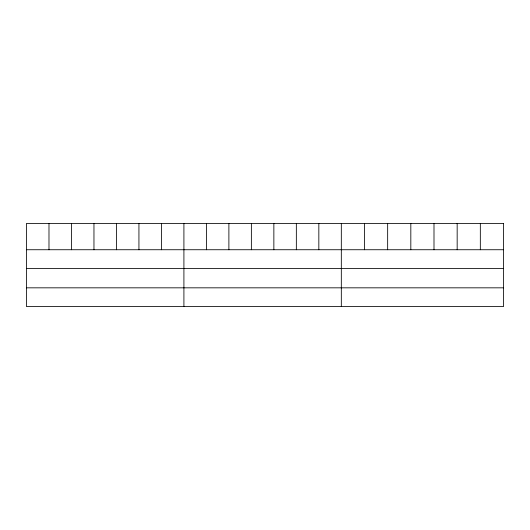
<?xml version="1.0" encoding="UTF-8"?>
<svg xmlns="http://www.w3.org/2000/svg" width="530" height="530" viewBox="0 0 530 530"><rect width="100%" height="100%" fill="white"/><g stroke="black" fill="none" stroke-linecap="round" stroke-linejoin="round"><path stroke-width="0.79" d="M26.5 249.736L503.5 249.736M26.5 268.498L503.5 268.498M26.5 287.83L503.5 287.83M480.332 223.402L480.332 249.736M457.165 223.402L457.165 249.736M433.997 223.402L433.997 249.736M410.823 223.402L410.823 249.736M387.655 223.402L387.655 249.736M364.488 223.402L364.488 249.736M341.32 223.402L341.32 306.598M318.835 223.402L318.835 249.736M296.343 223.402L296.343 249.736M273.858 223.402L273.858 249.736M251.372 223.402L251.372 249.736M228.887 223.402L228.887 249.736M206.395 223.402L206.395 249.736M183.91 223.402L183.91 306.598M161.425 223.402L161.425 249.736M138.933 223.402L138.933 249.736M116.448 223.402L116.448 249.736M93.962 223.402L93.962 249.736M71.477 223.402L71.477 249.736M48.985 223.402L48.985 249.736M503.5 223.402L26.5 223.402L26.5 306.598L503.5 306.598L503.5 223.402"/></g></svg>
